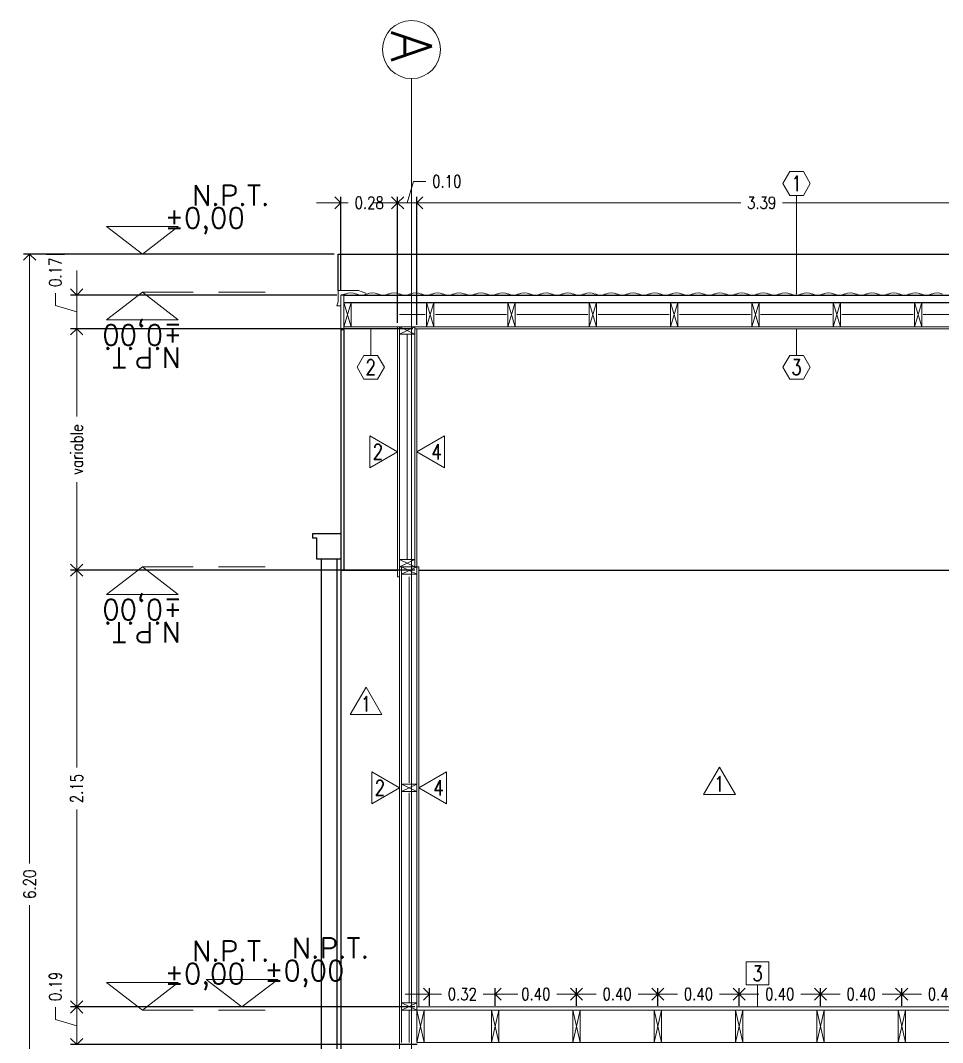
# Model space of a CAD drawing. Header units: inches. Extents: x 10.8 to 60.4, y 12.2 to 79.7.
# Drawn here: x 46.69 to 51.23, y 37.58 to 42.6 of the extents above; entities that cross this region are included whole.
import ezdxf
from ezdxf.enums import TextEntityAlignment as Align

# ---------------------------------------------------------------- set-up
doc = ezdxf.new("R2010")
doc.units = ezdxf.units.IN
doc.header["$MEASUREMENT"] = 0
doc.linetypes.add('HIDDEN', pattern=[0.375, 0.25, -0.125])
doc.layers.get('DEFPOINTS').update_dxf_attribs({"color": 210})
for name, color, linetype, lineweight in [('A-ANNO-DIMS', 3, 'Continuous', 18), ('A-ANNO-SYMB', 3, 'Continuous', 18), ('A-ANNO-TEXT', 3, 'Continuous', 18), ('A-DETL-MBND', 3, 'Continuous', 18), ('A-ELEV-MBE2', 4, 'Continuous', 25), ('A-WALL-PATT', 8, 'Continuous', 18), ('A-WALL-STUD', 3, 'Continuous', 18)]:
    doc.layers.add(name, color=color, linetype=linetype, lineweight=lineweight)
doc.styles.add('E-ROMANS', font='romans.shx', dxfattribs={"width": 0.8})
doc.dimstyles.new('E-0050_ARW_12', dxfattribs={"dimscale": 0.001, "dimtxt": 60, "dimasz": 60, "dimexe": 30, "dimexo": 20, "dimgap": 30, "dimtad": 0, "dimzin": 0, "dimdsep": 46, "dimtxsty": 'E-ROMANS', "dimblk": 'OPEN90', "dimcen": 30, "dimclrd": 256, "dimclre": 256, "dimclrt": 256, "dimadec": 0, "dimazin": 0, "dimtfac": 1, "dimtmove": 1, "dimatfit": 3, "dimldrblk": 'OPEN90', "dimfxl": 1, "dimtfill": 1, "dimtolj": 1, "dimtzin": 0, "dimlwd": -1, "dimarcsym": 0})

# ---------------------------------------------------------------- blocks, each defined once
blk = doc.blocks.new('_Open90')
at = {"color": 0, "linetype": 'ByBlock', "lineweight": -2}
for p, q in [((0, 0), (-1, 0)), ((-0.5, 0.5), (0, 0)), ((0, 0), (-0.5, -0.5))]:
    blk.add_line(p, q, dxfattribs=at)
blk = doc.blocks.new('*D1255')
at = {"layer": 'A-ANNO-DIMS', "transparency": 16777216}
for p, q in [((48.6436, 37.8147), (48.5836, 37.8147)), ((48.7036, 37.8147), (48.762, 37.8147)), ((49.0266, 37.8147), (48.9683, 37.8147)), ((49.0866, 37.8147), (49.1466, 37.8147))]:
    blk.add_line(p, q, dxfattribs=at)
at = {"layer": 'A-ANNO-DIMS', "lineweight": -2, "transparency": 16777216}
for p, q in [((48.7036, 37.7565), (48.7036, 37.8447)), ((49.0266, 37.7565), (49.0266, 37.8447))]:
    blk.add_line(p, q, dxfattribs=at)
at = {"layer": 'DEFPOINTS', "color": 0, "transparency": 16777216}
for p in [(49.0266, 37.8147), (48.7036, 37.7365), (49.0266, 37.7365)]:
    blk.add_point(p, dxfattribs=at)
at = {"layer": 'A-ANNO-DIMS', "transparency": 16777216, "xscale": 0.06, "yscale": 0.06, "zscale": 0.06}
blk.add_blockref('_Open90', (48.7036, 37.8147), dxfattribs=at)
at = {"layer": 'A-ANNO-DIMS', "transparency": 16777216, "xscale": 0.06, "yscale": 0.06, "zscale": 0.06, "rotation": 180}
blk.add_blockref('_Open90', (49.0266, 37.8147), dxfattribs=at)
at = {"layer": 'A-ANNO-DIMS', "transparency": 16777216, "insert": (48.8651, 37.8147), "char_height": 0.06, "attachment_point": 5, "style": 'E-ROMANS', "bg_fill": 3, "box_fill_scale": 1.25, "bg_fill_color": 256, "bg_fill_true_color": 13158600, "bg_fill_transparency": 0}
blk.add_mtext('\\A1;0.32', dxfattribs=at)
blk = doc.blocks.new('*D1256')
at = {"layer": 'A-ANNO-DIMS', "lineweight": -2, "transparency": 16777216}
for p, q in [((49.0266, 37.7565), (49.0266, 37.8447)), ((49.4266, 37.7565), (49.4266, 37.8447))]:
    blk.add_line(p, q, dxfattribs=at)
at = {"layer": 'A-ANNO-DIMS', "transparency": 16777216}
for p, q in [((49.0866, 37.8147), (49.1235, 37.8147)), ((49.3666, 37.8147), (49.3298, 37.8147))]:
    blk.add_line(p, q, dxfattribs=at)
at = {"layer": 'DEFPOINTS', "color": 0, "transparency": 16777216}
for p in [(49.4266, 37.8147), (49.0266, 37.7365), (49.4266, 37.7365)]:
    blk.add_point(p, dxfattribs=at)
at = {"layer": 'A-ANNO-DIMS', "transparency": 16777216, "xscale": 0.06, "yscale": 0.06, "zscale": 0.06, "rotation": 180}
blk.add_blockref('_Open90', (49.0266, 37.8147), dxfattribs=at)
at = {"layer": 'A-ANNO-DIMS', "transparency": 16777216, "xscale": 0.06, "yscale": 0.06, "zscale": 0.06}
blk.add_blockref('_Open90', (49.4266, 37.8147), dxfattribs=at)
at = {"layer": 'A-ANNO-DIMS', "transparency": 16777216, "insert": (49.2266, 37.8147), "char_height": 0.06, "attachment_point": 5, "style": 'E-ROMANS', "bg_fill": 3, "box_fill_scale": 1.25, "bg_fill_color": 256, "bg_fill_true_color": 13158600, "bg_fill_transparency": 0}
blk.add_mtext('\\A1;0.40', dxfattribs=at)
blk = doc.blocks.new('*D1257')
at = {"layer": 'A-ANNO-DIMS', "lineweight": -2, "transparency": 16777216}
for p, q in [((49.4266, 37.7565), (49.4266, 37.8447)), ((49.8266, 37.7565), (49.8266, 37.8447))]:
    blk.add_line(p, q, dxfattribs=at)
at = {"layer": 'A-ANNO-DIMS', "transparency": 16777216}
for p, q in [((49.4866, 37.8147), (49.5235, 37.8147)), ((49.7666, 37.8147), (49.7298, 37.8147))]:
    blk.add_line(p, q, dxfattribs=at)
at = {"layer": 'DEFPOINTS', "color": 0, "transparency": 16777216}
for p in [(49.8266, 37.8147), (49.4266, 37.7365), (49.8266, 37.7365)]:
    blk.add_point(p, dxfattribs=at)
at = {"layer": 'A-ANNO-DIMS', "transparency": 16777216, "xscale": 0.06, "yscale": 0.06, "zscale": 0.06, "rotation": 180}
blk.add_blockref('_Open90', (49.4266, 37.8147), dxfattribs=at)
at = {"layer": 'A-ANNO-DIMS', "transparency": 16777216, "xscale": 0.06, "yscale": 0.06, "zscale": 0.06}
blk.add_blockref('_Open90', (49.8266, 37.8147), dxfattribs=at)
at = {"layer": 'A-ANNO-DIMS', "transparency": 16777216, "insert": (49.6266, 37.8147), "char_height": 0.06, "attachment_point": 5, "style": 'E-ROMANS', "bg_fill": 3, "box_fill_scale": 1.25, "bg_fill_color": 256, "bg_fill_true_color": 13158600, "bg_fill_transparency": 0}
blk.add_mtext('\\A1;0.40', dxfattribs=at)
blk = doc.blocks.new('*D1258')
at = {"layer": 'A-ANNO-DIMS', "lineweight": -2, "transparency": 16777216}
for p, q in [((49.8266, 37.7565), (49.8266, 37.8447)), ((50.2266, 37.7565), (50.2266, 37.8447))]:
    blk.add_line(p, q, dxfattribs=at)
at = {"layer": 'A-ANNO-DIMS', "transparency": 16777216}
for p, q in [((49.8866, 37.8147), (49.9235, 37.8147)), ((50.1666, 37.8147), (50.1298, 37.8147))]:
    blk.add_line(p, q, dxfattribs=at)
at = {"layer": 'DEFPOINTS', "color": 0, "transparency": 16777216}
for p in [(50.2266, 37.8147), (49.8266, 37.7365), (50.2266, 37.7365)]:
    blk.add_point(p, dxfattribs=at)
at = {"layer": 'A-ANNO-DIMS', "transparency": 16777216, "xscale": 0.06, "yscale": 0.06, "zscale": 0.06, "rotation": 180}
blk.add_blockref('_Open90', (49.8266, 37.8147), dxfattribs=at)
at = {"layer": 'A-ANNO-DIMS', "transparency": 16777216, "xscale": 0.06, "yscale": 0.06, "zscale": 0.06}
blk.add_blockref('_Open90', (50.2266, 37.8147), dxfattribs=at)
at = {"layer": 'A-ANNO-DIMS', "transparency": 16777216, "insert": (50.0266, 37.8147), "char_height": 0.06, "attachment_point": 5, "style": 'E-ROMANS', "bg_fill": 3, "box_fill_scale": 1.25, "bg_fill_color": 256, "bg_fill_true_color": 13158600, "bg_fill_transparency": 0}
blk.add_mtext('\\A1;0.40', dxfattribs=at)
blk = doc.blocks.new('*D1259')
at = {"layer": 'A-ANNO-DIMS', "lineweight": -2, "transparency": 16777216}
for p, q in [((50.2266, 37.7565), (50.2266, 37.8447)), ((50.6266, 37.7565), (50.6266, 37.8447))]:
    blk.add_line(p, q, dxfattribs=at)
at = {"layer": 'A-ANNO-DIMS', "transparency": 16777216}
for p, q in [((50.2866, 37.8147), (50.3235, 37.8147)), ((50.5666, 37.8147), (50.5298, 37.8147))]:
    blk.add_line(p, q, dxfattribs=at)
at = {"layer": 'DEFPOINTS', "color": 0, "transparency": 16777216}
for p in [(50.6266, 37.8147), (50.2266, 37.7365), (50.6266, 37.7365)]:
    blk.add_point(p, dxfattribs=at)
at = {"layer": 'A-ANNO-DIMS', "transparency": 16777216, "xscale": 0.06, "yscale": 0.06, "zscale": 0.06, "rotation": 180}
blk.add_blockref('_Open90', (50.2266, 37.8147), dxfattribs=at)
at = {"layer": 'A-ANNO-DIMS', "transparency": 16777216, "xscale": 0.06, "yscale": 0.06, "zscale": 0.06}
blk.add_blockref('_Open90', (50.6266, 37.8147), dxfattribs=at)
at = {"layer": 'A-ANNO-DIMS', "transparency": 16777216, "insert": (50.4266, 37.8147), "char_height": 0.06, "attachment_point": 5, "style": 'E-ROMANS', "bg_fill": 3, "box_fill_scale": 1.25, "bg_fill_color": 256, "bg_fill_true_color": 13158600, "bg_fill_transparency": 0}
blk.add_mtext('\\A1;0.40', dxfattribs=at)
blk = doc.blocks.new('*D1260')
at = {"layer": 'A-ANNO-DIMS', "lineweight": -2, "transparency": 16777216}
for p, q in [((50.6266, 37.7565), (50.6266, 37.8447)), ((51.0266, 37.7565), (51.0266, 37.8447))]:
    blk.add_line(p, q, dxfattribs=at)
at = {"layer": 'A-ANNO-DIMS', "transparency": 16777216}
for p, q in [((50.6866, 37.8147), (50.7235, 37.8147)), ((50.9666, 37.8147), (50.9298, 37.8147))]:
    blk.add_line(p, q, dxfattribs=at)
at = {"layer": 'DEFPOINTS', "color": 0, "transparency": 16777216}
for p in [(51.0266, 37.8147), (50.6266, 37.7365), (51.0266, 37.7365)]:
    blk.add_point(p, dxfattribs=at)
at = {"layer": 'A-ANNO-DIMS', "transparency": 16777216, "xscale": 0.06, "yscale": 0.06, "zscale": 0.06, "rotation": 180}
blk.add_blockref('_Open90', (50.6266, 37.8147), dxfattribs=at)
at = {"layer": 'A-ANNO-DIMS', "transparency": 16777216, "xscale": 0.06, "yscale": 0.06, "zscale": 0.06}
blk.add_blockref('_Open90', (51.0266, 37.8147), dxfattribs=at)
at = {"layer": 'A-ANNO-DIMS', "transparency": 16777216, "insert": (50.8266, 37.8147), "char_height": 0.06, "attachment_point": 5, "style": 'E-ROMANS', "bg_fill": 3, "box_fill_scale": 1.25, "bg_fill_color": 256, "bg_fill_true_color": 13158600, "bg_fill_transparency": 0}
blk.add_mtext('\\A1;0.40', dxfattribs=at)
blk = doc.blocks.new('*D1261')
at = {"layer": 'A-ANNO-DIMS', "lineweight": -2, "transparency": 16777216}
for p, q in [((51.0266, 37.7565), (51.0266, 37.8447)), ((51.4266, 37.7565), (51.4266, 37.8447))]:
    blk.add_line(p, q, dxfattribs=at)
at = {"layer": 'A-ANNO-DIMS', "transparency": 16777216}
for p, q in [((51.0866, 37.8147), (51.1235, 37.8147)), ((51.3666, 37.8147), (51.3298, 37.8147))]:
    blk.add_line(p, q, dxfattribs=at)
at = {"layer": 'DEFPOINTS', "color": 0, "transparency": 16777216}
for p in [(51.4266, 37.8147), (51.0266, 37.7365), (51.4266, 37.7365)]:
    blk.add_point(p, dxfattribs=at)
at = {"layer": 'A-ANNO-DIMS', "transparency": 16777216, "xscale": 0.06, "yscale": 0.06, "zscale": 0.06, "rotation": 180}
blk.add_blockref('_Open90', (51.0266, 37.8147), dxfattribs=at)
at = {"layer": 'A-ANNO-DIMS', "transparency": 16777216, "xscale": 0.06, "yscale": 0.06, "zscale": 0.06}
blk.add_blockref('_Open90', (51.4266, 37.8147), dxfattribs=at)
at = {"layer": 'A-ANNO-DIMS', "transparency": 16777216, "insert": (51.2266, 37.8147), "char_height": 0.06, "attachment_point": 5, "style": 'E-ROMANS', "bg_fill": 3, "box_fill_scale": 1.25, "bg_fill_color": 256, "bg_fill_true_color": 13158600, "bg_fill_transparency": 0}
blk.add_mtext('\\A1;0.40', dxfattribs=at)
blk = doc.blocks.new('*D1330')
at = {"layer": 'A-ANNO-DIMS', "lineweight": -2, "transparency": 16777216}
for p, q in [((52.9516, 37.7165), (52.9516, 34.417)), ((48.6626, 35.2365), (48.6626, 34.417))]:
    blk.add_line(p, q, dxfattribs=at)
at = {"layer": 'A-ANNO-DIMS', "transparency": 16777216}
for p, q in [((48.7226, 34.447), (50.7051, 34.447)), ((52.8916, 34.447), (50.9091, 34.447))]:
    blk.add_line(p, q, dxfattribs=at)
at = {"layer": 'DEFPOINTS', "color": 0, "transparency": 16777216}
for p in [(52.9516, 37.7365), (48.6626, 35.2565), (52.9516, 34.447)]:
    blk.add_point(p, dxfattribs=at)
at = {"layer": 'A-ANNO-DIMS', "transparency": 16777216, "xscale": 0.06, "yscale": 0.06, "zscale": 0.06, "rotation": 180}
blk.add_blockref('_Open90', (48.6626, 34.447), dxfattribs=at)
at = {"layer": 'A-ANNO-DIMS', "transparency": 16777216, "xscale": 0.06, "yscale": 0.06, "zscale": 0.06}
blk.add_blockref('_Open90', (52.9516, 34.447), dxfattribs=at)
at = {"layer": 'A-ANNO-DIMS', "transparency": 16777216, "insert": (50.8071, 34.447), "char_height": 0.06, "attachment_point": 5, "style": 'E-ROMANS', "bg_fill": 3, "box_fill_scale": 1.25, "bg_fill_color": 256, "bg_fill_true_color": 13158600, "bg_fill_transparency": 0}
blk.add_mtext('\\A1;4.29', dxfattribs=at)
blk = doc.blocks.new('*D1334')
at = {"layer": 'A-ANNO-DIMS', "lineweight": -2, "transparency": 16777216}
for p, q in [((48.2676, 41.2724), (48.2676, 41.7361)), ((48.5466, 41.1164), (48.5466, 41.7361))]:
    blk.add_line(p, q, dxfattribs=at)
at = {"layer": 'A-ANNO-DIMS', "transparency": 16777216}
for p, q in [((48.2076, 41.7061), (48.1476, 41.7061)), ((48.2676, 41.7061), (48.304, 41.7061)), ((48.5466, 41.7061), (48.5103, 41.7061)), ((48.6066, 41.7061), (48.6666, 41.7061))]:
    blk.add_line(p, q, dxfattribs=at)
at = {"layer": 'DEFPOINTS', "color": 0, "transparency": 16777216}
for p in [(48.5466, 41.7061), (48.2676, 41.2524), (48.5466, 41.0964)]:
    blk.add_point(p, dxfattribs=at)
at = {"layer": 'A-ANNO-DIMS', "transparency": 16777216, "xscale": 0.06, "yscale": 0.06, "zscale": 0.06}
blk.add_blockref('_Open90', (48.2676, 41.7061), dxfattribs=at)
at = {"layer": 'A-ANNO-DIMS', "transparency": 16777216, "xscale": 0.06, "yscale": 0.06, "zscale": 0.06, "rotation": 180}
blk.add_blockref('_Open90', (48.5466, 41.7061), dxfattribs=at)
at = {"layer": 'A-ANNO-DIMS', "transparency": 16777216, "insert": (48.4071, 41.7061), "char_height": 0.06, "attachment_point": 5, "style": 'E-ROMANS', "bg_fill": 3, "box_fill_scale": 1.25, "bg_fill_color": 256, "bg_fill_true_color": 13158600, "bg_fill_transparency": 0}
blk.add_mtext('\\A1;0.28', dxfattribs=at)
blk = doc.blocks.new('*D1335')
at = {"layer": 'A-ANNO-DIMS', "transparency": 16777216}
for p, q in [((48.5941, 41.7061), (48.6256, 41.8111)), ((48.6256, 41.8111), (48.6856, 41.8111)), ((48.4866, 41.7061), (48.4266, 41.7061)), ((48.5466, 41.7061), (48.6416, 41.7061)), ((48.5466, 41.7061), (48.6416, 41.7061)), ((48.7016, 41.7061), (48.7616, 41.7061))]:
    blk.add_line(p, q, dxfattribs=at)
at = {"layer": 'A-ANNO-DIMS', "lineweight": -2, "transparency": 16777216}
for p, q in [((48.5466, 41.1164), (48.5466, 41.7361)), ((48.6416, 41.1064), (48.6416, 41.7361))]:
    blk.add_line(p, q, dxfattribs=at)
at = {"layer": 'DEFPOINTS', "color": 0, "transparency": 16777216}
for p in [(48.6416, 41.7061), (48.5466, 41.0964), (48.6416, 41.0864)]:
    blk.add_point(p, dxfattribs=at)
at = {"layer": 'A-ANNO-DIMS', "transparency": 16777216, "xscale": 0.06, "yscale": 0.06, "zscale": 0.06}
blk.add_blockref('_Open90', (48.5466, 41.7061), dxfattribs=at)
at = {"layer": 'A-ANNO-DIMS', "transparency": 16777216, "xscale": 0.06, "yscale": 0.06, "zscale": 0.06, "rotation": 180}
blk.add_blockref('_Open90', (48.6416, 41.7061), dxfattribs=at)
at = {"layer": 'A-ANNO-DIMS', "transparency": 16777216, "insert": (48.7888, 41.8111), "char_height": 0.06, "attachment_point": 5, "style": 'E-ROMANS', "bg_fill": 3, "box_fill_scale": 1.25, "bg_fill_color": 256, "bg_fill_true_color": 13158600, "bg_fill_transparency": 0}
blk.add_mtext('\\A1;0.10', dxfattribs=at)
blk = doc.blocks.new('*D1336')
at = {"layer": 'A-ANNO-DIMS', "lineweight": -2, "transparency": 16777216}
for p, q in [((48.6416, 41.1064), (48.6416, 41.7361)), ((52.0336, 41.1164), (52.0336, 41.7361))]:
    blk.add_line(p, q, dxfattribs=at)
at = {"layer": 'A-ANNO-DIMS', "transparency": 16777216}
for p, q in [((48.7016, 41.7061), (50.2356, 41.7061)), ((51.9736, 41.7061), (50.4396, 41.7061))]:
    blk.add_line(p, q, dxfattribs=at)
at = {"layer": 'DEFPOINTS', "color": 0, "transparency": 16777216}
for p in [(52.0336, 41.7061), (48.6416, 41.0864), (52.0336, 41.0964)]:
    blk.add_point(p, dxfattribs=at)
at = {"layer": 'A-ANNO-DIMS', "transparency": 16777216, "xscale": 0.06, "yscale": 0.06, "zscale": 0.06, "rotation": 180}
blk.add_blockref('_Open90', (48.6416, 41.7061), dxfattribs=at)
at = {"layer": 'A-ANNO-DIMS', "transparency": 16777216, "xscale": 0.06, "yscale": 0.06, "zscale": 0.06}
blk.add_blockref('_Open90', (52.0336, 41.7061), dxfattribs=at)
at = {"layer": 'A-ANNO-DIMS', "transparency": 16777216, "insert": (50.3376, 41.7061), "char_height": 0.06, "attachment_point": 5, "style": 'E-ROMANS', "bg_fill": 3, "box_fill_scale": 1.25, "bg_fill_color": 256, "bg_fill_true_color": 13158600, "bg_fill_transparency": 0}
blk.add_mtext('\\A1;3.39', dxfattribs=at)
blk = doc.blocks.new('*D1343')
at = {"layer": 'A-ANNO-DIMS', "transparency": 16777216}
for p, q in [((46.8633, 37.6905), (46.8633, 37.7505)), ((46.9683, 37.659), (46.8633, 37.6905)), ((46.9683, 37.6265), (46.9683, 37.6915))]:
    blk.add_line(p, q, dxfattribs=at)
at = {"layer": 'A-ANNO-DIMS', "lineweight": -2, "transparency": 16777216}
for p, q in [((48.6316, 37.7515), (46.9383, 37.7515)), ((48.6426, 37.5665), (46.9383, 37.5665))]:
    blk.add_line(p, q, dxfattribs=at)
at = {"layer": 'DEFPOINTS', "color": 0, "transparency": 16777216}
for p in [(46.9683, 37.7515), (48.6516, 37.7515), (48.6626, 37.5665)]:
    blk.add_point(p, dxfattribs=at)
at = {"layer": 'A-ANNO-DIMS', "transparency": 16777216, "xscale": 0.06, "yscale": 0.06, "zscale": 0.06}
for p, rotation in [((46.9683, 37.7515), 90), ((46.9683, 37.5665), 270)]:
    blk.add_blockref('_Open90', p, dxfattribs=dict(at, rotation=rotation))
at = {"layer": 'A-ANNO-DIMS', "transparency": 16777216, "insert": (46.8633, 37.8525), "char_height": 0.06, "attachment_point": 5, "rotation": 90, "style": 'E-ROMANS', "bg_fill": 3, "box_fill_scale": 1.25, "bg_fill_color": 256, "bg_fill_true_color": 13158600, "bg_fill_transparency": 0}
blk.add_mtext('\\A1;0.19', dxfattribs=at)
blk = doc.blocks.new('*D1344')
at = {"layer": 'A-ANNO-DIMS', "lineweight": -2, "transparency": 16777216}
for p, q in [((48.6316, 39.8997), (46.9383, 39.8997)), ((48.6316, 37.7515), (46.9383, 37.7515))]:
    blk.add_line(p, q, dxfattribs=at)
at = {"layer": 'A-ANNO-DIMS', "transparency": 16777216}
for p, q in [((46.9683, 39.8397), (46.9683, 38.9287)), ((46.9683, 37.8115), (46.9683, 38.7224))]:
    blk.add_line(p, q, dxfattribs=at)
at = {"layer": 'DEFPOINTS', "color": 0, "transparency": 16777216}
for p in [(46.9683, 39.8997), (48.6516, 39.8997), (48.6516, 37.7515)]:
    blk.add_point(p, dxfattribs=at)
at = {"layer": 'A-ANNO-DIMS', "transparency": 16777216, "xscale": 0.06, "yscale": 0.06, "zscale": 0.06}
for p, rotation in [((46.9683, 39.8997), 90), ((46.9683, 37.7515), 270)]:
    blk.add_blockref('_Open90', p, dxfattribs=dict(at, rotation=rotation))
at = {"layer": 'A-ANNO-DIMS', "transparency": 16777216, "insert": (46.9683, 38.8256), "char_height": 0.06, "attachment_point": 5, "rotation": 90, "style": 'E-ROMANS', "bg_fill": 3, "box_fill_scale": 1.25, "bg_fill_color": 256, "bg_fill_true_color": 13158600, "bg_fill_transparency": 0}
blk.add_mtext('\\A1;2.15', dxfattribs=at)
blk = doc.blocks.new('*D1345')
at = {"layer": 'A-ANNO-DIMS', "lineweight": -2, "transparency": 16777216}
for p, q in [((48.6216, 41.0864), (46.9383, 41.0864)), ((48.6316, 39.8997), (46.9383, 39.8997))]:
    blk.add_line(p, q, dxfattribs=at)
at = {"layer": 'A-ANNO-DIMS', "transparency": 16777216}
for p, q in [((46.9683, 41.0264), (46.9683, 40.6545)), ((46.9683, 39.9597), (46.9683, 40.3316))]:
    blk.add_line(p, q, dxfattribs=at)
at = {"layer": 'DEFPOINTS', "color": 0, "transparency": 16777216}
for p in [(46.9683, 41.0864), (48.6416, 41.0864), (48.6516, 39.8997)]:
    blk.add_point(p, dxfattribs=at)
at = {"layer": 'A-ANNO-DIMS', "transparency": 16777216, "xscale": 0.06, "yscale": 0.06, "zscale": 0.06}
for p, rotation in [((46.9683, 41.0864), 90), ((46.9683, 39.8997), 270)]:
    blk.add_blockref('_Open90', p, dxfattribs=dict(at, rotation=rotation))
at = {"layer": 'A-ANNO-DIMS', "transparency": 16777216, "insert": (46.9683, 40.493), "char_height": 0.06, "attachment_point": 5, "rotation": 90, "style": 'E-ROMANS', "bg_fill": 3, "box_fill_scale": 1.25, "bg_fill_color": 256, "bg_fill_true_color": 13158600, "bg_fill_transparency": 0}
blk.add_mtext('\\A1;variable', dxfattribs=at)
blk = doc.blocks.new('*D1289')
at = {"layer": 'A-ANNO-DIMS', "transparency": 16777216}
for p, q in [((46.9683, 41.3124), (46.9683, 41.3724)), ((46.8633, 41.2009), (46.8633, 41.2609)), ((46.9683, 41.0864), (46.9683, 41.2524)), ((46.9683, 41.0864), (46.9683, 41.2524)), ((46.9683, 41.1694), (46.8633, 41.2009)), ((46.9683, 41.0264), (46.9683, 40.9664))]:
    blk.add_line(p, q, dxfattribs=at)
at = {"layer": 'A-ANNO-DIMS', "lineweight": -2, "transparency": 16777216}
for p, q in [((48.2476, 41.2524), (46.9383, 41.2524)), ((48.6216, 41.0864), (46.9383, 41.0864))]:
    blk.add_line(p, q, dxfattribs=at)
at = {"layer": 'DEFPOINTS', "color": 0, "transparency": 16777216}
for p in [(46.9683, 41.2524), (48.2676, 41.2524), (48.6416, 41.0864)]:
    blk.add_point(p, dxfattribs=at)
at = {"layer": 'A-ANNO-DIMS', "transparency": 16777216, "xscale": 0.06, "yscale": 0.06, "zscale": 0.06}
for p, rotation in [((46.9683, 41.2524), 270), ((46.9683, 41.0864), 90)]:
    blk.add_blockref('_Open90', p, dxfattribs=dict(at, rotation=rotation))
at = {"layer": 'A-ANNO-DIMS', "transparency": 16777216, "insert": (46.8633, 41.3641), "char_height": 0.06, "attachment_point": 5, "rotation": 90, "style": 'E-ROMANS', "bg_fill": 3, "box_fill_scale": 1.25, "bg_fill_color": 256, "bg_fill_true_color": 13158600, "bg_fill_transparency": 0}
blk.add_mtext('\\A1;0.17', dxfattribs=at)
blk = doc.blocks.new('*D1348')
at = {"layer": 'A-ANNO-DIMS', "lineweight": -2, "transparency": 16777216}
for p, q in [((48.2351, 41.4534), (46.7065, 41.4534)), ((48.5576, 35.2565), (46.7065, 35.2565))]:
    blk.add_line(p, q, dxfattribs=at)
at = {"layer": 'A-ANNO-DIMS', "transparency": 16777216}
for p, q in [((46.7365, 41.3934), (46.7365, 38.4569)), ((46.7365, 35.3165), (46.7365, 38.2529))]:
    blk.add_line(p, q, dxfattribs=at)
at = {"layer": 'DEFPOINTS', "color": 0, "transparency": 16777216}
for p in [(46.7365, 41.4534), (48.2551, 41.4534), (48.5776, 35.2565)]:
    blk.add_point(p, dxfattribs=at)
at = {"layer": 'A-ANNO-DIMS', "transparency": 16777216, "xscale": 0.06, "yscale": 0.06, "zscale": 0.06}
for p, rotation in [((46.7365, 41.4534), 90), ((46.7365, 35.2565), 270)]:
    blk.add_blockref('_Open90', p, dxfattribs=dict(at, rotation=rotation))
at = {"layer": 'A-ANNO-DIMS', "transparency": 16777216, "insert": (46.7365, 38.3549), "char_height": 0.06, "attachment_point": 5, "rotation": 90, "style": 'E-ROMANS', "bg_fill": 3, "box_fill_scale": 1.25, "bg_fill_color": 256, "bg_fill_true_color": 13158600, "bg_fill_transparency": 0}
blk.add_mtext('\\A1;6.20', dxfattribs=at)

msp = doc.modelspace()

# ---------------------------------------------------------------- linework, layer by layer
at = {"layer": 'A-ANNO-SYMB', "linetype": 'HIDDEN'}
for p, q in [((47.2912, 41.4534), (47.8952, 41.4534)), ((47.2912, 41.2665), (47.8952, 41.2665)), ((47.2912, 39.9165), (47.8952, 39.9165)), ((47.2912, 37.7365), (47.8952, 37.7365))]:
    msp.add_line(p, q, dxfattribs=at)
at = {"layer": 'A-ANNO-SYMB'}
for points in [[(47.1151, 41.5893), (47.4672, 41.5893)], [(48.3898, 41.2618), (48.3898, 41.2618), (48.3551, 41.2742), (48.2551, 41.2742), (48.2551, 41.2192), (48.2476, 41.1992), (48.2651, 41.1992)]]:
    msp.add_lwpolyline(points, dxfattribs=at)
at = {"layer": 'A-ANNO-SYMB', "linetype": 'HIDDEN'}
msp.add_lwpolyline([(47.7811, 37.7515), (47.8952, 37.7515)], dxfattribs=at)
at = {"layer": 'A-ANNO-SYMB'}
msp.add_circle((48.6151, 42.4598), 0.143, dxfattribs=at)
for centre, start, end in [((48.2623, 41.3256), 274.183, 291.4187), ((48.3157, 41.1894), 68.5813, 111.4187), ((48.3691, 41.3256), 248.5813, 291.4187), ((48.4225, 41.1894), 68.5813, 111.4187), ((48.476, 41.3256), 248.5813, 291.4187), ((48.5294, 41.1894), 68.5813, 111.4187), ((48.5828, 41.3256), 248.5813, 291.4187), ((48.6362, 41.1894), 68.5813, 111.4187), ((48.6897, 41.3256), 248.5813, 291.4187), ((48.7431, 41.1894), 68.5813, 111.4187), ((48.7965, 41.3256), 248.5813, 291.4187), ((48.8499, 41.1894), 68.5813, 111.4187), ((48.9034, 41.3256), 248.5813, 291.4187), ((48.9568, 41.1894), 68.5813, 111.4187), ((49.0102, 41.3256), 248.5813, 291.4187), ((49.0636, 41.1894), 68.5813, 111.4187), ((49.1171, 41.3256), 248.5813, 291.4187), ((49.1705, 41.1894), 68.5813, 111.4187), ((49.2239, 41.3256), 248.5813, 291.4187), ((49.2773, 41.1894), 68.5813, 111.4187), ((49.3308, 41.3256), 248.5813, 291.4187), ((49.3842, 41.1894), 68.5813, 111.4187), ((49.4376, 41.3256), 248.5813, 291.4187), ((49.491, 41.1894), 68.5813, 111.4187), ((49.5445, 41.3256), 248.5813, 291.4187), ((49.5979, 41.1894), 68.5813, 111.4187), ((49.6513, 41.3256), 248.5813, 291.4187), ((49.7047, 41.1894), 68.5813, 111.4187), ((49.7582, 41.3256), 248.5813, 291.4187), ((49.8116, 41.1894), 68.5813, 111.4187), ((49.865, 41.3256), 248.5813, 291.4187), ((49.9184, 41.1894), 68.5813, 111.4187), ((49.9718, 41.3256), 248.5813, 291.4187), ((50.0253, 41.1894), 68.5813, 111.4187), ((50.0787, 41.3256), 248.5813, 291.4187), ((50.1321, 41.1894), 68.5813, 111.4187), ((50.1855, 41.3256), 248.5813, 291.4187), ((50.239, 41.1894), 68.5813, 111.4187), ((50.2924, 41.3256), 248.5813, 291.4187), ((50.3458, 41.1894), 68.5813, 111.4187), ((50.3992, 41.3256), 248.5813, 291.4187), ((50.4527, 41.1894), 68.5813, 111.4187), ((50.5061, 41.3256), 248.5813, 291.4187), ((50.5595, 41.1894), 68.5813, 111.4187), ((50.6129, 41.3256), 248.5813, 291.4187), ((50.6664, 41.1894), 68.5813, 111.4187), ((50.7198, 41.3256), 248.5813, 291.4187), ((50.7732, 41.1894), 68.5813, 111.4187), ((50.8266, 41.3256), 248.5813, 291.4187), ((50.8801, 41.1894), 68.5813, 111.4187), ((50.9335, 41.3256), 248.5813, 291.4187), ((50.9869, 41.1894), 68.5813, 111.4187), ((51.0403, 41.3256), 248.5813, 291.4187), ((51.0938, 41.1894), 68.5813, 111.4187), ((51.1472, 41.3256), 248.5813, 291.4187), ((51.2006, 41.1894), 68.5813, 111.4187)]:
    msp.add_arc(centre, 0.0731, start, end, dxfattribs=at)
at = {"layer": 'A-ANNO-TEXT'}
for p, q in [((50.509, 41.2575), (50.509, 41.7427)), ((48.4146, 40.9555), (48.4146, 41.0864)), ((50.509, 40.9555), (50.509, 41.0864))]:
    msp.add_line(p, q, dxfattribs=at)
for points in [[(50.4753, 41.7427), (50.4417, 41.801), (50.4753, 41.8593), (50.5427, 41.8593), (50.5763, 41.801), (50.5427, 41.7427)], [(48.3809, 40.8389), (48.3473, 40.8972), (48.3809, 40.9555), (48.4483, 40.9555), (48.4819, 40.8972), (48.4483, 40.8389)], [(50.4753, 40.8389), (50.4417, 40.8972), (50.4753, 40.9555), (50.5427, 40.9555), (50.5763, 40.8972), (50.5427, 40.8389)], [(48.5466, 40.4814), (48.4108, 40.403), (48.4108, 40.5599)], [(48.6416, 40.4814), (48.7775, 40.403), (48.7775, 40.5599)], [(48.5566, 38.829), (48.4208, 38.7505), (48.4208, 38.9074)], [(48.6516, 38.829), (48.7875, 38.7505), (48.7875, 38.9074)], [(50.1296, 38.9313), (50.208, 38.7955), (50.0511, 38.7955)]]:
    msp.add_lwpolyline(points, close=True, dxfattribs=at)
at = {"layer": 'A-DETL-MBND'}
for p, q in [((48.5566, 41.0964), (48.2826, 41.0964)), ((48.5466, 41.0864), (48.2826, 41.0864)), ((48.6316, 41.0964), (52.0436, 41.0964)), ((48.6316, 41.0864), (52.0336, 41.0864)), ((48.6416, 37.7515), (48.6416, 39.9165)), ((48.6516, 37.7515), (48.6516, 39.9165))]:
    msp.add_line(p, q, dxfattribs=at)
for points in [[(48.5566, 39.8665), (48.5466, 39.8665), (48.5466, 41.0964)], [(48.5566, 39.9525), (48.5566, 41.0964)], [(48.6316, 39.9165), (48.6416, 39.9165), (48.6416, 41.0864)], [(48.6316, 39.9525), (48.6316, 41.0604)], [(48.5666, 37.4905), (48.5566, 37.4905), (48.5566, 39.9165)], [(48.5666, 39.9165), (48.5566, 39.9165)], [(48.5666, 37.5765), (48.5666, 39.9165)], [(48.6416, 39.9165), (48.6516, 39.9165)], [(48.6416, 37.7515), (52.9516, 37.7515)], [(48.6416, 37.7365), (52.9516, 37.7365)], [(48.6416, 37.5765), (52.9376, 37.5765)]]:
    msp.add_lwpolyline(points, dxfattribs=at)
at = {"layer": 'A-ELEV-MBE2'}
for p, q in [((48.2676, 39.8997), (48.5466, 39.8997)), ((48.2676, 39.8997), (48.2676, 35.1265)), ((48.6516, 39.8997), (51.3794, 39.8997))]:
    msp.add_line(p, q, dxfattribs=at)
for points in [[(48.2826, 41.2524), (55.8646, 41.2524)], [(48.2826, 41.2164), (55.8136, 41.2164)], [(48.2676, 41.0814), (48.2676, 39.8997)], [(48.2826, 41.0814), (48.2826, 39.8997)], [(48.2676, 40.0782), (48.1276, 40.0782), (48.1276, 40.0582), (48.1476, 40.0582), (48.1476, 39.9545), (48.2676, 39.9545)], [(48.1726, 35.1265), (48.1726, 39.9545)], [(48.2476, 39.9545), (48.2476, 35.1265)]]:
    msp.add_lwpolyline(points, dxfattribs=at)
at = {"layer": 'A-WALL-PATT', "ltscale": 0.15}
for p, q in [((48.6826, 41.1564), (48.5566, 41.1564)), ((49.0826, 41.1564), (48.7326, 41.1564)), ((49.4826, 41.1564), (49.1326, 41.1564)), ((49.8826, 41.1564), (49.5326, 41.1564)), ((50.2826, 41.1564), (49.9326, 41.1564)), ((50.6826, 41.1564), (50.3326, 41.1564)), ((51.0826, 41.1564), (50.7326, 41.1564)), ((51.4826, 41.1564), (51.1326, 41.1564))]:
    msp.add_line(p, q, dxfattribs=at)
at = {"layer": 'A-WALL-PATT', "ltscale": 0.1}
for p, q in [((48.5941, 39.9525), (48.5941, 41.0604)), ((48.6041, 38.854), (48.6041, 39.8665))]:
    msp.add_line(p, q, dxfattribs=at)
at = {"layer": 'A-WALL-STUD'}
msp.add_lwpolyline([(48.2826, 41.2524), (48.2826, 41.0964), (48.2826, 41.0814), (48.2676, 41.0814), (48.2676, 41.2524), (48.2826, 41.2524)], dxfattribs=at)

# ---------------------------------------------------------------- texts
at = {"layer": 'A-ANNO-TEXT', "char_height": 0.075, "attachment_point": 5, "style": 'E-ROMANS'}
for s, insert, rotation in [('\\pi-0.45,l0.45,t0.45;1', (50.509, 41.801), 359.9995), ('\\pi-0.45,l0.45,t0.45;2', (48.4146, 40.8972), 359.9995), ('\\pi-0.45,l0.45,t0.45;3', (50.509, 40.8972), 359.9995), ('\\pi-0.45,l0.45,t0.45;2', (48.4497, 40.4814), 359.9995), ('\\pi-0.45,l0.45,t0.45;4', (48.7385, 40.4814), 0.0005), ('\\pi-0.45,l0.45,t0.45;2', (48.4597, 38.829), 359.9995), ('\\pi-0.45,l0.45,t0.45;4', (48.7485, 38.829), 0.0005), ('\\pi-0.45,l0.45,t0.45;1', (50.1296, 38.8481), 359.9995)]:
    msp.add_mtext(s, dxfattribs=dict(at, insert=insert, rotation=rotation))
at = {"layer": 'A-ANNO-TEXT', "style": 'E-ROMANS'}
msp.add_attdef('A', text='0.00', height=0.2, rotation=270, dxfattribs=at).set_placement((48.6151, 42.4756), align=Align.MIDDLE_CENTER)
for tag, text, p in [('N.P.T.', 'N.', (47.7265, 41.6634)), ('%%P0,00', '0.00', (47.5983, 41.5518))]:
    msp.add_attdef(tag, text=text, height=0.1, dxfattribs=at).set_placement(p, align=Align.BOTTOM_CENTER)

# ---------------------------------------------------------------- next in the draw order: dimensions: what is measured, and where the dimension line sits
at = {"layer": 'A-ANNO-DIMS'}
dim = msp.add_linear_dim(base=(49.0266, 37.8147), p1=(48.7036, 37.7365), p2=(49.0266, 37.7365), dimstyle='E-0050_ARW_12', dxfattribs=at)
dim.commit()
dim.dimension.update_dxf_attribs({"geometry": '*D1255', "text_midpoint": (48.8651, 37.8147)})

# ---------------------------------------------------------------- next in the draw order: linework, layer by layer
at = {"layer": 'A-ANNO-SYMB'}
msp.add_line((48.6151, 33.707), (48.6151, 42.3167), dxfattribs=at)
at = {"layer": 'A-WALL-PATT', "ltscale": 0.1}
for p, q in [((48.6041, 37.7725), (48.6041, 38.804)), ((48.6041, 37.5765), (48.6041, 37.7365))]:
    msp.add_line(p, q, dxfattribs=at)

# ---------------------------------------------------------------- next in the draw order: dimensions: what is measured, and where the dimension line sits
at = {"layer": 'A-ANNO-DIMS'}
dim = msp.add_linear_dim(base=(49.4266, 37.8147), p1=(49.0266, 37.7365), p2=(49.4266, 37.7365), dimstyle='E-0050_ARW_12', dxfattribs=at)
dim.commit()
dim.dimension.update_dxf_attribs({"geometry": '*D1256', "text_midpoint": (49.2266, 37.8147)})

# ---------------------------------------------------------------- next in the draw order: dimensions: what is measured, and where the dimension line sits
for base, p1, p2, picture, middle in [((48.5466, 41.7061), (48.2676, 41.2524), (48.5466, 41.0964), '*D1334', (48.4071, 41.7061)), ((49.8266, 37.8147), (49.4266, 37.7365), (49.8266, 37.7365), '*D1257', (49.6266, 37.8147))]:
    dim = msp.add_linear_dim(base=base, p1=p1, p2=p2, dimstyle='E-0050_ARW_12', dxfattribs=at)
    dim.commit()
    dim.dimension.update_dxf_attribs({"geometry": picture, "text_midpoint": middle})

# ---------------------------------------------------------------- next in the draw order: dimensions: what is measured, and where the dimension line sits
for base, p1, p2, picture, middle in [((48.6416122045, 41.7060843205), (48.5466122045, 41.0964091338), (48.6416122045, 41.0864091338), '*D1335', (48.7156122045, 41.8110843205)), ((50.2266, 37.8147), (49.8266, 37.7365), (50.2266, 37.7365), '*D1258', (50.0266, 37.8147))]:
    dim = msp.add_linear_dim(base=base, p1=p1, p2=p2, dimstyle='E-0050_ARW_12', dxfattribs=at)
    dim.commit()
    dim.dimension.update_dxf_attribs({"geometry": picture, "text_midpoint": middle})

# ---------------------------------------------------------------- next in the draw order: dimensions: what is measured, and where the dimension line sits
for base, p1, p2, picture, middle in [((52.0336, 41.7061), (48.6416, 41.0864), (52.0336, 41.0964), '*D1336', (50.3376, 41.7061)), ((50.6266, 37.8147), (50.2266, 37.7365), (50.6266, 37.7365), '*D1259', (50.4266, 37.8147))]:
    dim = msp.add_linear_dim(base=base, p1=p1, p2=p2, dimstyle='E-0050_ARW_12', dxfattribs=at)
    dim.commit()
    dim.dimension.update_dxf_attribs({"geometry": picture, "text_midpoint": middle})

# ---------------------------------------------------------------- next in the draw order: linework, layer by layer
at = {"layer": 'A-ANNO-TEXT'}
msp.add_line((50.3173, 37.8607), (50.3173, 37.7515), dxfattribs=at)
msp.add_lwpolyline([(50.3735, 37.9732), (50.261, 37.9732), (50.261, 37.8607), (50.3735, 37.8607)], close=True, dxfattribs=at)
at = {"layer": 'A-WALL-STUD'}
for points in [[(48.7256, 41.2164), (48.6896, 41.2164), (48.6896, 41.0964), (48.7256, 41.0964)], [(49.1256, 41.2164), (49.0896, 41.2164), (49.0896, 41.0964), (49.1256, 41.0964)], [(49.5256, 41.2164), (49.4896, 41.2164), (49.4896, 41.0964), (49.5256, 41.0964)], [(49.9256, 41.2164), (49.8896, 41.2164), (49.8896, 41.0964), (49.9256, 41.0964)], [(50.3256, 41.2164), (50.2896, 41.2164), (50.2896, 41.0964), (50.3256, 41.0964)], [(50.7256, 41.2164), (50.6896, 41.2164), (50.6896, 41.0964), (50.7256, 41.0964)], [(51.1256, 41.2164), (51.0896, 41.2164), (51.0896, 41.0964), (51.1256, 41.0964)]]:
    msp.add_lwpolyline(points, close=True, dxfattribs=at)
for points in [[(48.6896, 41.2164), (48.7256, 41.0964)], [(48.6896, 41.0964), (48.7256, 41.2164)], [(49.0896, 41.2164), (49.1256, 41.0964)], [(49.0896, 41.0964), (49.1256, 41.2164)], [(49.4896, 41.2164), (49.5256, 41.0964)], [(49.4896, 41.0964), (49.5256, 41.2164)], [(49.8896, 41.2164), (49.9256, 41.0964)], [(49.8896, 41.0964), (49.9256, 41.2164)], [(50.2896, 41.2164), (50.3256, 41.0964)], [(50.2896, 41.0964), (50.3256, 41.2164)], [(50.6896, 41.2164), (50.7256, 41.0964)], [(50.6896, 41.0964), (50.7256, 41.2164)], [(51.0896, 41.2164), (51.1256, 41.0964)], [(51.0896, 41.0964), (51.1256, 41.2164)]]:
    msp.add_lwpolyline(points, dxfattribs=at)

# ---------------------------------------------------------------- next in the draw order: texts
at = {"layer": 'A-ANNO-TEXT', "insert": (50.3173, 37.9169), "char_height": 0.075, "attachment_point": 5, "rotation": 359.9995, "style": 'E-ROMANS'}
msp.add_mtext('\\pi-0.45,l0.45,t0.45;3', dxfattribs=at)

# ---------------------------------------------------------------- next in the draw order: dimensions: what is measured, and where the dimension line sits
at = {"layer": 'A-ANNO-DIMS'}
dim = msp.add_linear_dim(base=(51.0266, 37.8147), p1=(50.6266, 37.7365), p2=(51.0266, 37.7365), dimstyle='E-0050_ARW_12', dxfattribs=at)
dim.commit()
dim.dimension.update_dxf_attribs({"geometry": '*D1260', "text_midpoint": (50.8266, 37.8147)})

# ---------------------------------------------------------------- next in the draw order: dimensions: what is measured, and where the dimension line sits
dim = msp.add_linear_dim(base=(51.4266, 37.8147), p1=(51.0266, 37.7365), p2=(51.4266, 37.7365), dimstyle='E-0050_ARW_12', dxfattribs=at)
dim.commit()
dim.dimension.update_dxf_attribs({"geometry": '*D1261', "text_midpoint": (51.2266, 37.8147)})

# ---------------------------------------------------------------- next in the draw order: dimensions: what is measured, and where the dimension line sits
dim = msp.add_linear_dim(base=(52.9516, 34.447), p1=(48.6626, 35.2565), p2=(52.9516, 37.7365), dimstyle='E-0050_ARW_12', dxfattribs=at)
dim.commit()
dim.dimension.update_dxf_attribs({"geometry": '*D1330', "text_midpoint": (50.8071, 34.447)})

# ---------------------------------------------------------------- next in the draw order: linework, layer by layer
at = {"layer": 'A-WALL-STUD'}
for points in [[(49.0446, 37.7365), (49.0446, 37.5765), (49.0086, 37.5765), (49.0086, 37.7365), (49.0446, 37.7365)], [(49.0086, 37.7365), (49.0446, 37.5765)], [(49.0446, 37.7365), (49.0086, 37.5765)], [(49.4446, 37.7365), (49.4446, 37.5765), (49.4086, 37.5765), (49.4086, 37.7365), (49.4446, 37.7365)], [(49.4086, 37.7365), (49.4446, 37.5765)], [(49.4446, 37.7365), (49.4086, 37.5765)], [(49.8446, 37.7365), (49.8446, 37.5765), (49.8086, 37.5765), (49.8086, 37.7365), (49.8446, 37.7365)], [(49.8086, 37.7365), (49.8446, 37.5765)], [(49.8446, 37.7365), (49.8086, 37.5765)], [(50.2446, 37.7365), (50.2446, 37.5765), (50.2086, 37.5765), (50.2086, 37.7365), (50.2446, 37.7365)], [(50.2086, 37.7365), (50.2446, 37.5765)], [(50.2446, 37.7365), (50.2086, 37.5765)], [(50.6446, 37.7365), (50.6446, 37.5765), (50.6086, 37.5765), (50.6086, 37.7365), (50.6446, 37.7365)], [(50.6086, 37.7365), (50.6446, 37.5765)], [(50.6446, 37.7365), (50.6086, 37.5765)], [(51.0446, 37.7365), (51.0446, 37.5765), (51.0086, 37.5765), (51.0086, 37.7365), (51.0446, 37.7365)], [(51.0086, 37.7365), (51.0446, 37.5765)], [(51.0446, 37.7365), (51.0086, 37.5765)]]:
    msp.add_lwpolyline(points, dxfattribs=at)

# ---------------------------------------------------------------- next in the draw order: dimensions: what is measured, and where the dimension line sits
at = {"layer": 'A-ANNO-DIMS'}
dim = msp.add_linear_dim(base=(46.9683114576, 37.751453624), p1=(48.6626164921, 37.566453624), p2=(48.6516122045, 37.751453624), angle=90, dimstyle='E-0050_ARW_12', dxfattribs=at)
dim.commit()
dim.dimension.update_dxf_attribs({"geometry": '*D1343', "text_midpoint": (46.8633114576, 37.780453624)})

# ---------------------------------------------------------------- next in the draw order: dimensions: what is measured, and where the dimension line sits
dim = msp.add_linear_dim(base=(46.9683, 39.8997), p1=(48.6516, 37.7515), p2=(48.6516, 39.8997), angle=90, dimstyle='E-0050_ARW_12', dxfattribs=at)
dim.commit()
dim.dimension.update_dxf_attribs({"geometry": '*D1344', "text_midpoint": (46.9683, 38.8256)})

# ---------------------------------------------------------------- next in the draw order: linework, layer by layer
at = {"layer": 'A-WALL-STUD'}
for points in [[(48.6776, 37.7365), (48.6776, 37.5765), (48.6416, 37.5765), (48.6416, 37.7365), (48.6776, 37.7365)], [(48.6416, 37.7365), (48.6776, 37.5765)], [(48.6776, 37.7365), (48.6416, 37.5765)]]:
    msp.add_lwpolyline(points, dxfattribs=at)

# ---------------------------------------------------------------- next in the draw order: dimensions: what is measured, and where the dimension line sits
at = {"layer": 'A-ANNO-DIMS'}
dim = msp.add_linear_dim(base=(46.9683, 41.0864), p1=(48.6516, 39.8997), p2=(48.6416, 41.0864), angle=90, text='variable', dimstyle='E-0050_ARW_12', dxfattribs=at)
dim.commit()
dim.dimension.update_dxf_attribs({"geometry": '*D1345', "text_midpoint": (46.9683, 40.493)})

# ---------------------------------------------------------------- next in the draw order: dimensions: what is measured, and where the dimension line sits
dim = msp.add_linear_dim(base=(46.9683, 41.2524), p1=(48.6416, 41.0864), p2=(48.2676, 41.2524), angle=90, dimstyle='E-0050_ARW_12', dxfattribs=at)
dim.commit()
dim.dimension.update_dxf_attribs({"geometry": '*D1289', "text_midpoint": (46.8633, 41.2909)})

# ---------------------------------------------------------------- next in the draw order: linework, layer by layer
at = {"layer": 'A-ELEV-MBE2'}
msp.add_lwpolyline([(48.2551, 41.2742), (48.2551, 41.4534), (55.8771, 41.4534), (55.8771, 41.2742)], dxfattribs=at)

# ---------------------------------------------------------------- next in the draw order: dimensions: what is measured, and where the dimension line sits
at = {"layer": 'A-ANNO-DIMS'}
dim = msp.add_linear_dim(base=(46.7365, 41.4534), p1=(48.5776, 35.2565), p2=(48.2551, 41.4534), angle=90, dimstyle='E-0050_ARW_12', dxfattribs=at)
dim.commit()
dim.dimension.update_dxf_attribs({"geometry": '*D1348', "text_midpoint": (46.7365, 38.3549)})

# ---------------------------------------------------------------- next in the draw order: linework, layer by layer
at = {"layer": 'A-ANNO-SYMB'}
for points in [[(47.1151, 41.5893), (47.2912, 41.4534), (47.4672, 41.5893)], [(47.1151, 41.1306), (47.2912, 41.2665), (47.4672, 41.1306)], [(47.1151, 41.1306), (47.4672, 41.1306)], [(47.1151, 39.7806), (47.2912, 39.9165), (47.4672, 39.7806)], [(47.1151, 39.7806), (47.4672, 39.7806)], [(47.1151, 37.8723), (47.4672, 37.8723)], [(47.1151, 37.8723), (47.2912, 37.7365), (47.4672, 37.8723)], [(47.6051, 37.8873), (47.9572, 37.8873)], [(47.6051, 37.8873), (47.7811, 37.7515), (47.9572, 37.8873)]]:
    msp.add_lwpolyline(points, dxfattribs=at)
at = {"layer": 'A-ANNO-TEXT'}
msp.add_lwpolyline([(48.3916, 39.3248), (48.47, 39.1889), (48.3132, 39.1889)], close=True, dxfattribs=at)
at = {"layer": 'A-WALL-STUD'}
for p, q in [((48.5566, 41.0604), (48.6316, 41.0964)), ((48.6316, 41.0604), (48.5566, 41.0964)), ((48.5566, 39.9165), (48.6316, 39.9525)), ((48.6316, 39.9165), (48.5566, 39.9525)), ((48.5666, 39.8805), (48.6416, 39.9165)), ((48.6416, 39.8805), (48.5666, 39.9165)), ((48.5666, 38.811), (48.6416, 38.847)), ((48.6416, 38.811), (48.5666, 38.847)), ((48.5666, 37.7365), (48.6416, 37.7725)), ((48.6416, 37.7365), (48.5666, 37.7725))]:
    msp.add_line(p, q, dxfattribs=at)
for points in [[(48.3186, 41.2164), (48.2826, 41.2164), (48.2826, 41.0964), (48.3186, 41.0964)], [(48.5566, 41.0604), (48.6316, 41.0604), (48.6316, 41.0964), (48.5566, 41.0964)], [(48.5566, 39.9165), (48.6316, 39.9165), (48.6316, 39.9525), (48.5566, 39.9525)], [(48.5666, 39.8805), (48.6416, 39.8805), (48.6416, 39.9165), (48.5666, 39.9165)], [(48.5666, 38.811), (48.6416, 38.811), (48.6416, 38.847), (48.5666, 38.847)], [(48.5666, 37.7365), (48.6416, 37.7365), (48.6416, 37.7725), (48.5666, 37.7725)]]:
    msp.add_lwpolyline(points, close=True, dxfattribs=at)
for points in [[(48.2826, 41.2164), (48.3186, 41.0964)], [(48.2826, 41.0964), (48.3186, 41.2164)]]:
    msp.add_lwpolyline(points, dxfattribs=at)

# ---------------------------------------------------------------- next in the draw order: texts
at = {"layer": 'A-ANNO-TEXT', "insert": (48.3916, 39.2415), "char_height": 0.075, "attachment_point": 5, "rotation": 359.9995, "style": 'E-ROMANS'}
msp.add_mtext('\\pi-0.45,l0.45,t0.45;1', dxfattribs=at)
at = {"layer": 'A-ANNO-TEXT', "style": 'E-ROMANS'}
for tag, text, p in [('%%P0,00', '0.00', (47.2912, 41.1353)), ('N.P.T.', 'N.', (47.2912, 41.0237)), ('%%P0,00', '0.00', (47.2912, 39.7853)), ('N.P.T.', 'N.', (47.2912, 39.6737))]:
    msp.add_attdef(tag, text=text, height=0.1, rotation=180, dxfattribs=at).set_placement(p, align=Align.BOTTOM_CENTER)
for tag, text, p in [('N.P.T.', 'N.', (47.7265, 37.9465)), ('N.P.T.', 'N.', (48.2165, 37.9615)), ('%%P0,00', '0.00', (47.5983, 37.8349)), ('%%P0,00', '0.00', (48.0883, 37.8499))]:
    msp.add_attdef(tag, text=text, height=0.1, dxfattribs=at).set_placement(p, align=Align.BOTTOM_CENTER)

doc.saveas('drawing.dxf')
